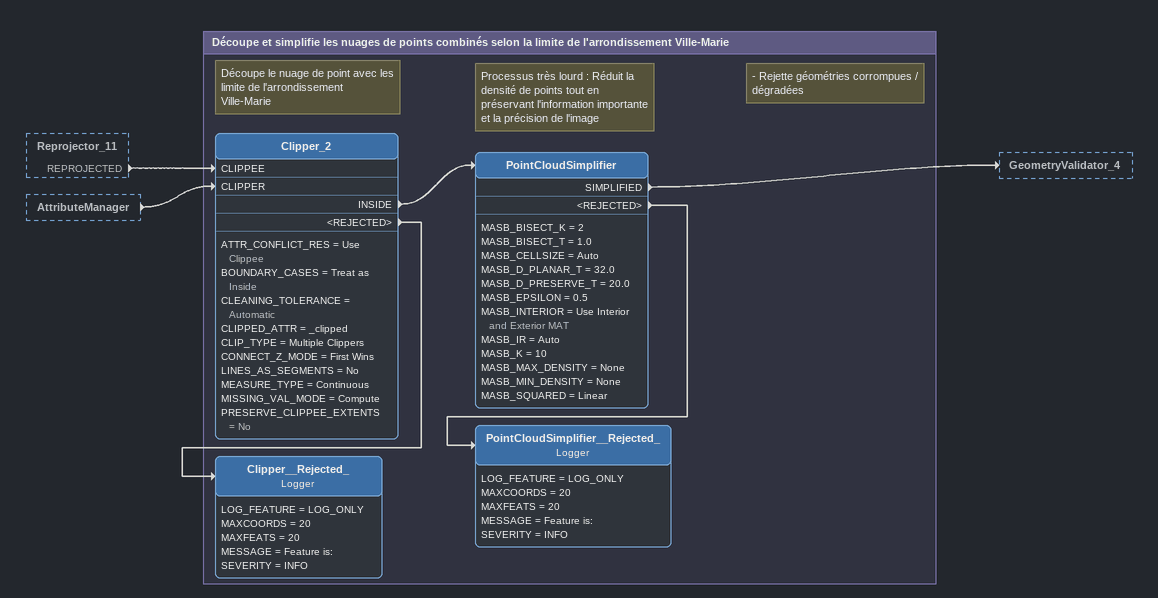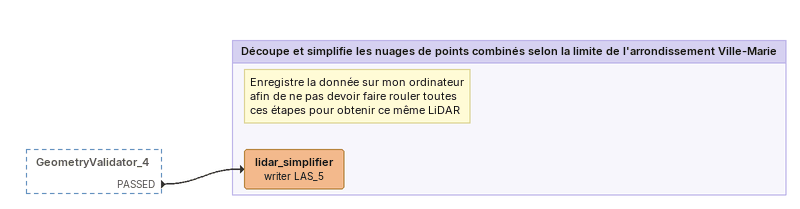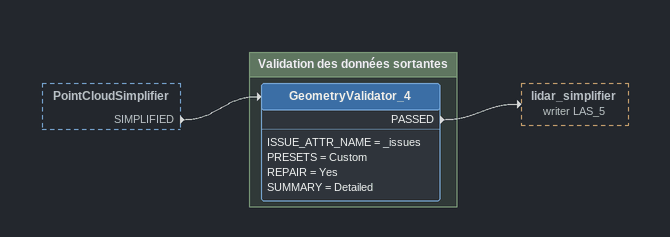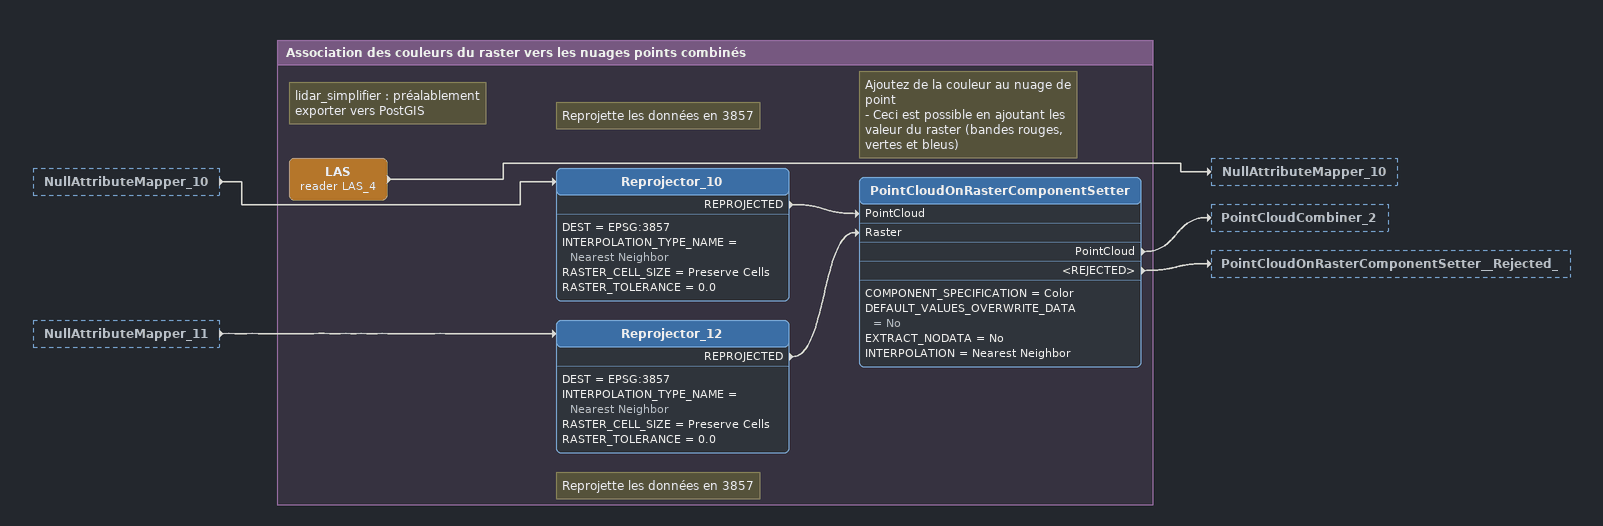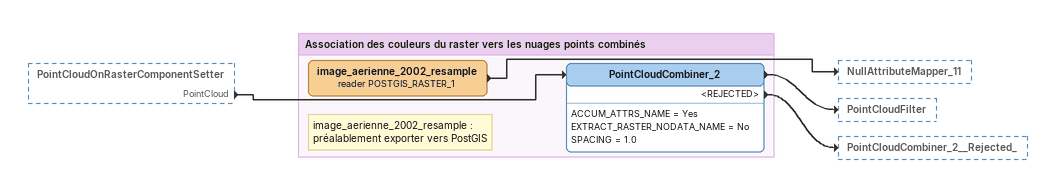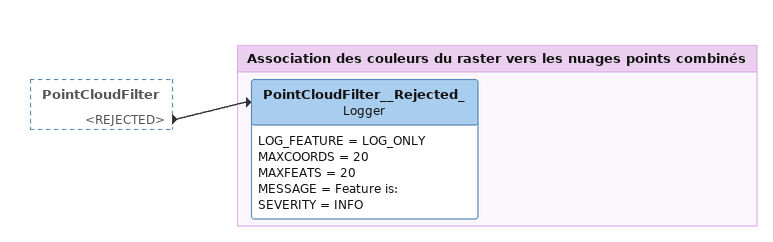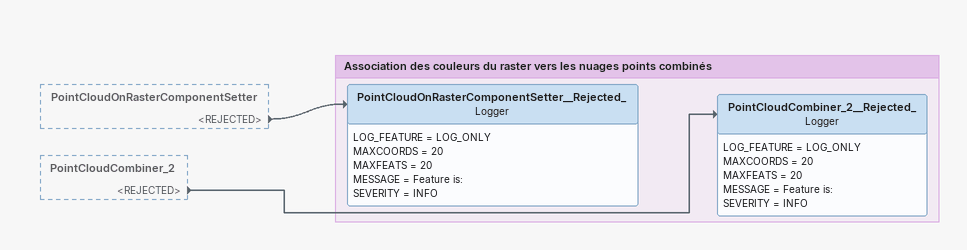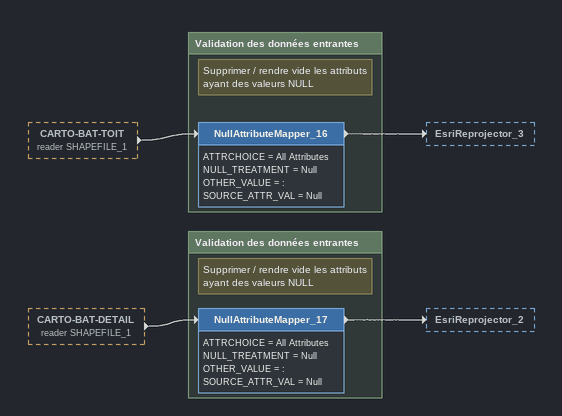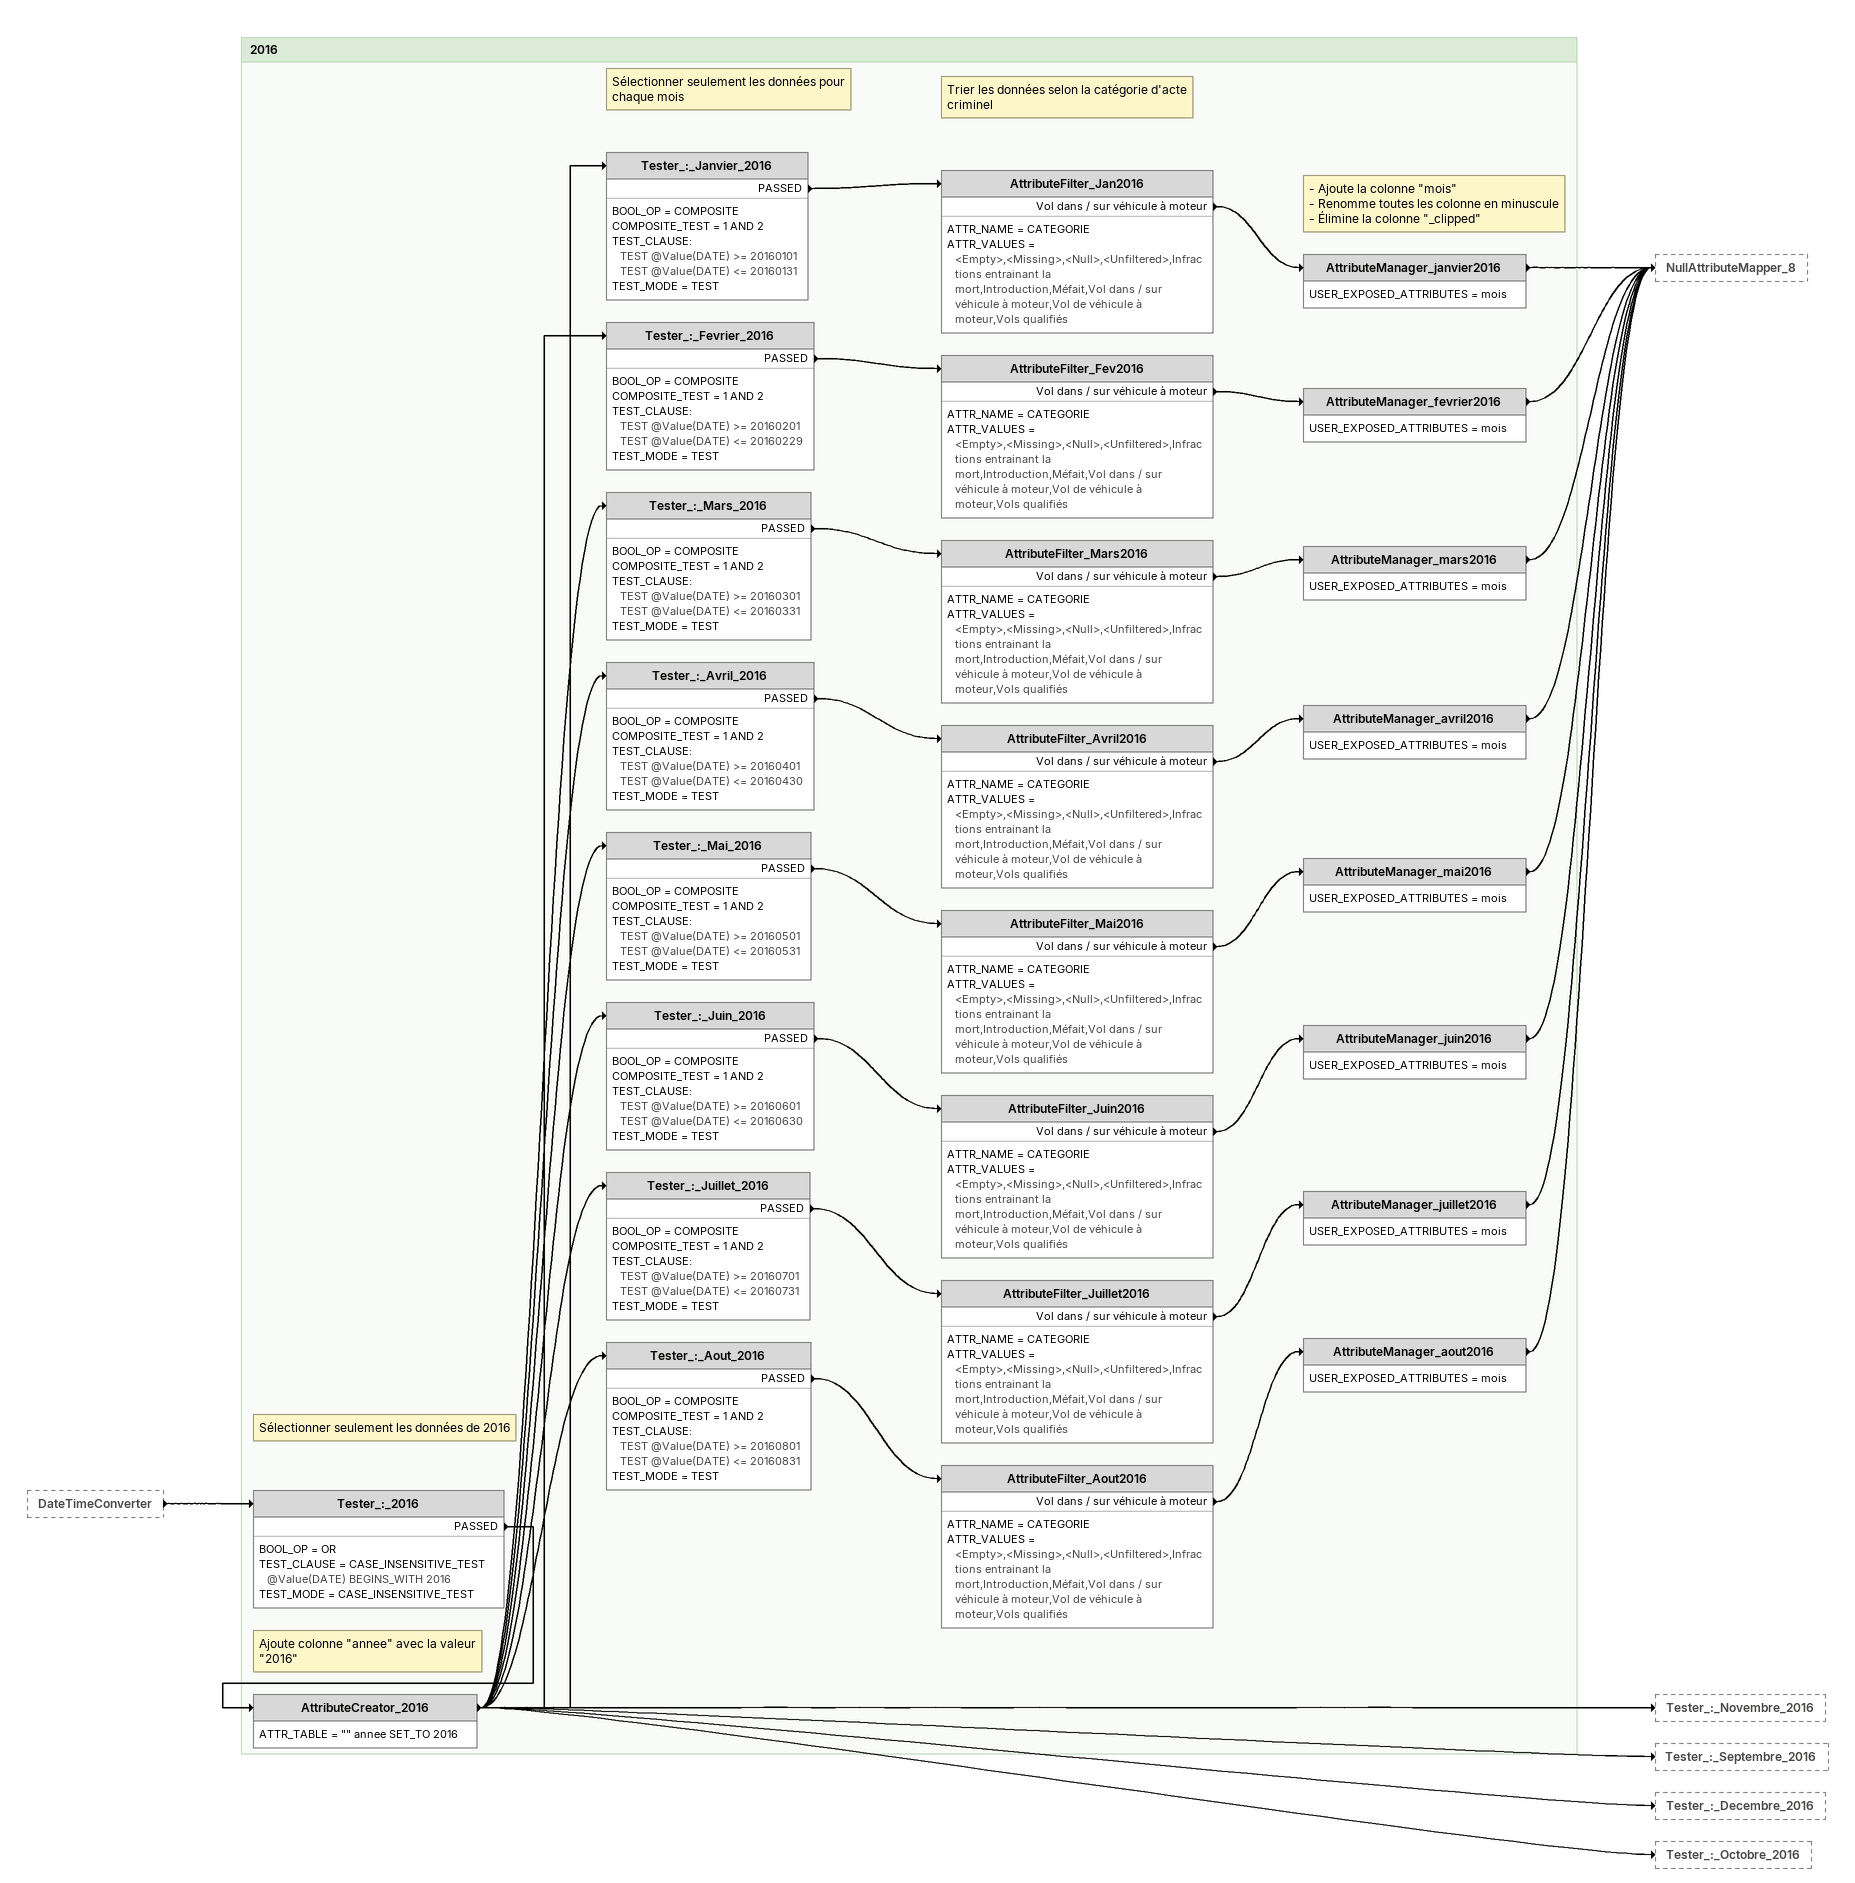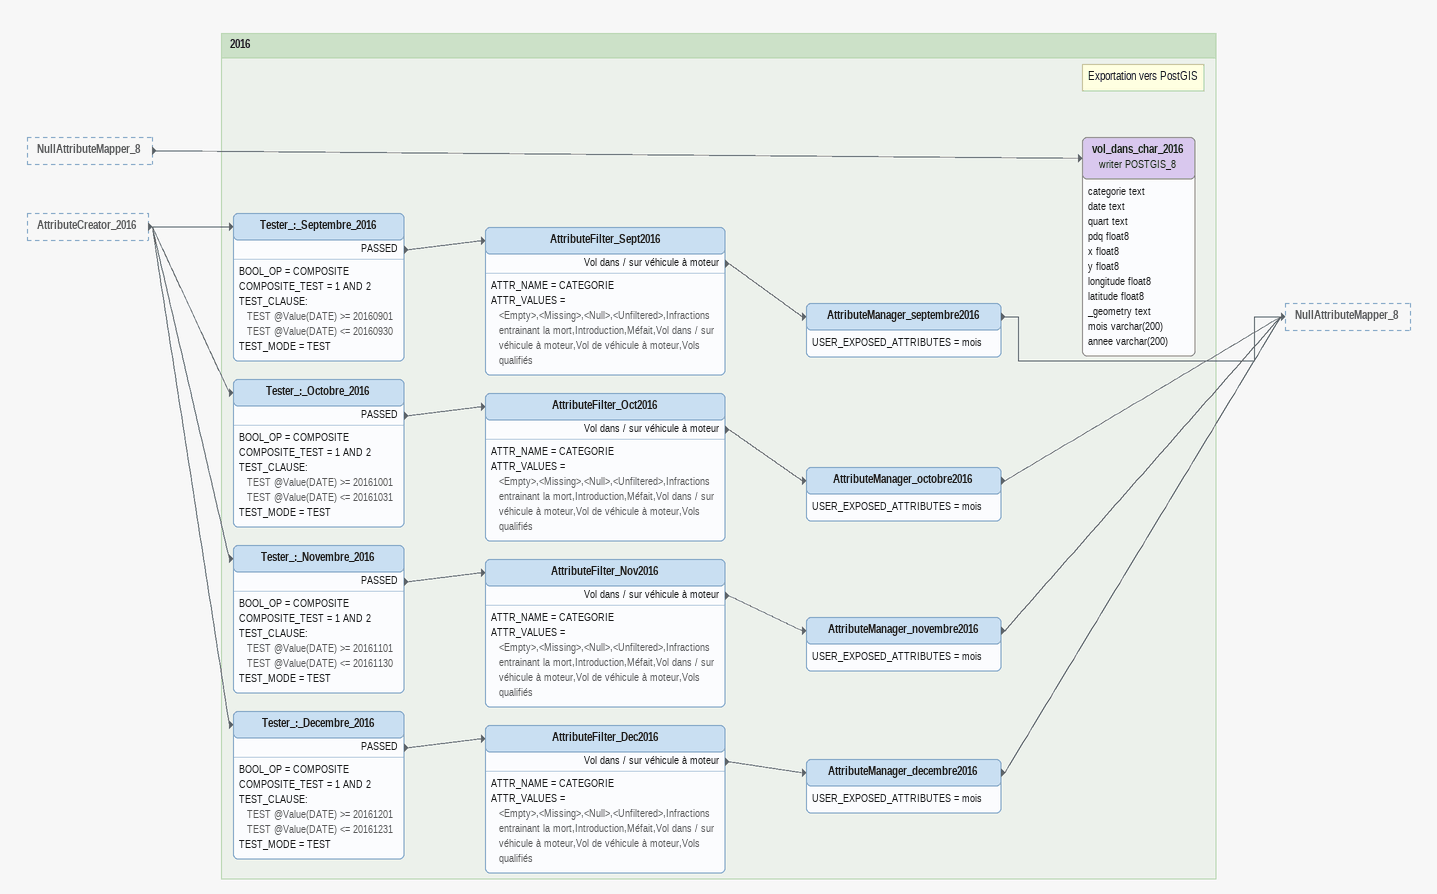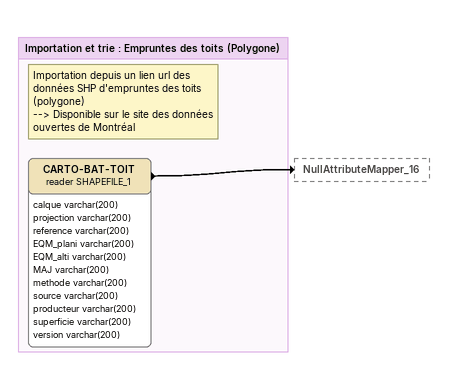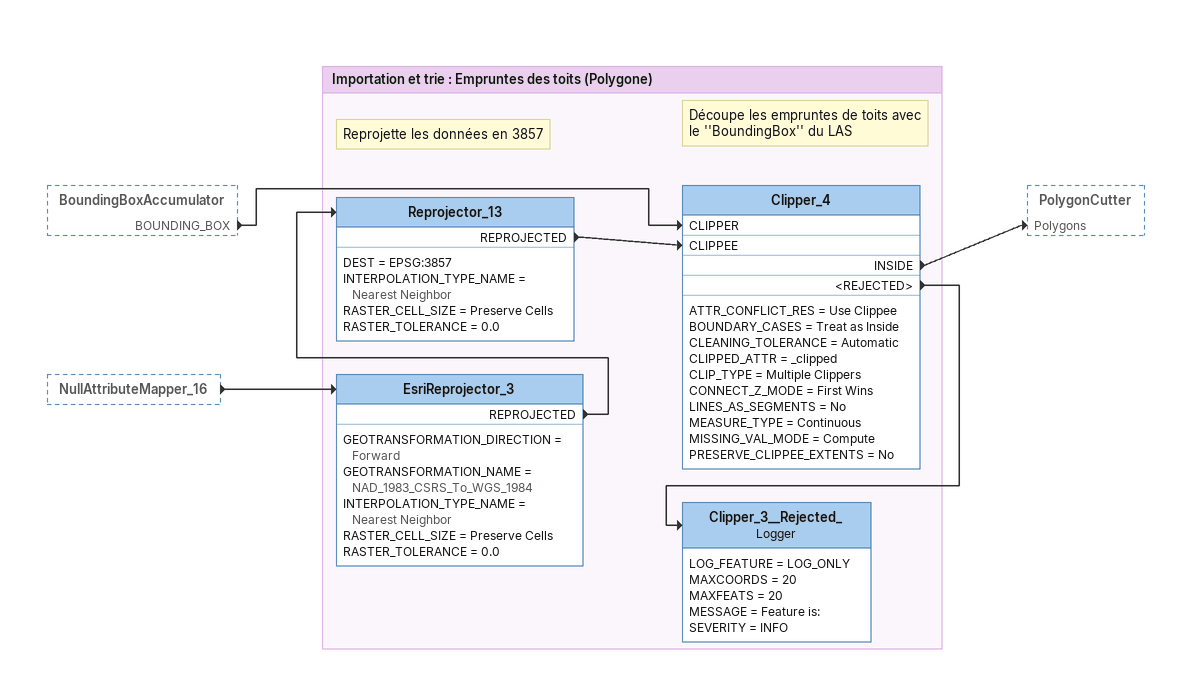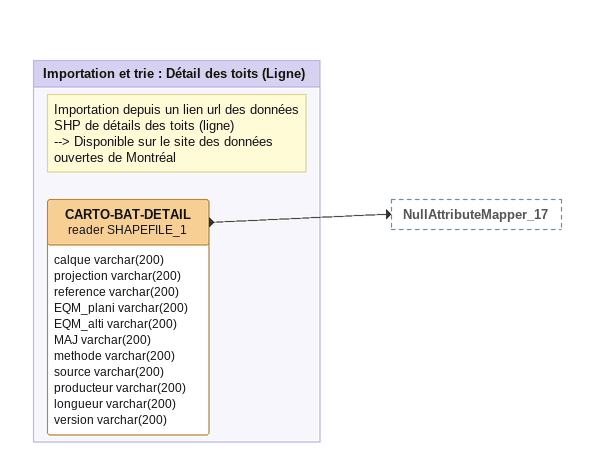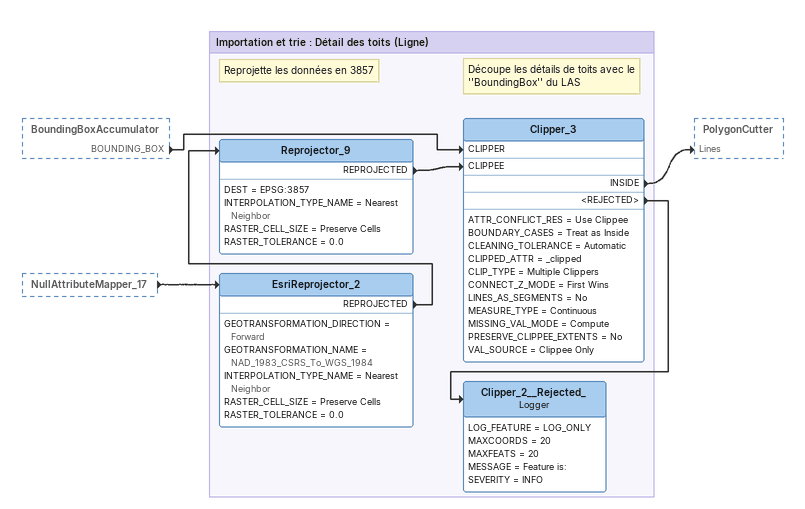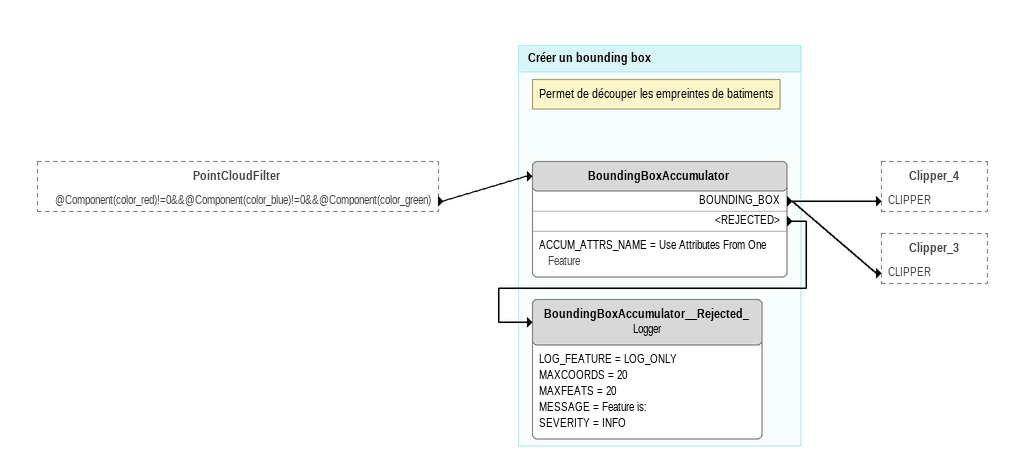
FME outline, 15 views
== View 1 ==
Reprojector_11 [outside]
    REPROJECTED -> Clipper_2 [CLIPPEE]
AttributeManager [outside]
    -> Clipper_2 [CLIPPER]

Bookmark: Découpe et simplifie les nuages de points combinés selon la limite de l'arrondissement Ville-Marie
Note: Découpe le nuage de point avec les limite de l'arrondissement Ville-Marie
Clipper_2
    ATTR_CONFLICT_RES = Use Clippee
    BOUNDARY_CASES = Treat as Inside
    CLEANING_TOLERANCE = Automatic
    CLIPPED_ATTR = _clipped
    CLIP_TYPE = Multiple Clippers
    CONNECT_Z_MODE = First Wins
    LINES_AS_SEGMENTS = No
    MEASURE_TYPE = Continuous
    MISSING_VAL_MODE = Compute
    PRESERVE_CLIPPEE_EXTENTS = No
    INSIDE -> PointCloudSimplifier
    <REJECTED> -> Clipper__Rejected_
Note: Processus très lourd : Réduit la densité de points tout en préservant l'information importante et la précision de l'image
Note: - Rejette géométries corrompues / dégradées
PointCloudSimplifier
    MASB_BISECT_K = 2
    MASB_BISECT_T = 1.0
    MASB_CELLSIZE = Auto
    MASB_D_PLANAR_T = 32.0
    MASB_D_PRESERVE_T = 20.0
    MASB_EPSILON = 0.5
    MASB_INTERIOR = Use Interior and Exterior MAT
    MASB_IR = Auto
    MASB_K = 10
    MASB_MAX_DENSITY = None
    MASB_MIN_DENSITY = None
    MASB_SQUARED = Linear
    SIMPLIFIED -> GeometryValidator_4
    <REJECTED> -> PointCloudSimplifier__Rejected_
PointCloudSimplifier__Rejected_: Logger
    LOG_FEATURE = LOG_ONLY
    MAXCOORDS = 20
    MAXFEATS = 20
    MESSAGE = Feature is:
    SEVERITY = INFO
Clipper__Rejected_: Logger
    LOG_FEATURE = LOG_ONLY
    MAXCOORDS = 20
    MAXFEATS = 20
    MESSAGE = Feature is:
    SEVERITY = INFO

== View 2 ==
GeometryValidator_4 [outside]
    PASSED -> lidar_simplifier (writer LAS_5)

Bookmark: Découpe et simplifie les nuages de points combinés selon la limite de l'arrondissement Ville-Marie
Note: Enregistre la donnée sur mon ordinateur afin de ne pas devoir faire rouler toutes ces étapes pour obtenir ce même LiDAR
lidar_simplifier (writer LAS_5)

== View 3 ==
PointCloudSimplifier [outside]
    SIMPLIFIED -> GeometryValidator_4

Bookmark: Validation des données sortantes
GeometryValidator_4
    ISSUE_ATTR_NAME = _issues
    PRESETS = Custom
    REPAIR = Yes
    SUMMARY = Detailed
    PASSED -> lidar_simplifier (writer LAS_5)

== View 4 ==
NullAttributeMapper_10 [outside]
    -> Reprojector_10
NullAttributeMapper_11 [outside]
    -> Reprojector_12

Bookmark: Association des couleurs du raster vers les nuages points combinés
Note: lidar_simplifier : préalablement exporter vers PostGIS
LAS (reader LAS_4)
    -> NullAttributeMapper_10
Note: Reprojette les données en 3857
Reprojector_10
    DEST = EPSG:3857
    INTERPOLATION_TYPE_NAME = Nearest Neighbor
    RASTER_CELL_SIZE = Preserve Cells
    RASTER_TOLERANCE = 0.0
    REPROJECTED -> PointCloudOnRasterComponentSetter [PointCloud]
Note: Reprojette les données en 3857
Reprojector_12
    DEST = EPSG:3857
    INTERPOLATION_TYPE_NAME = Nearest Neighbor
    RASTER_CELL_SIZE = Preserve Cells
    RASTER_TOLERANCE = 0.0
    REPROJECTED -> PointCloudOnRasterComponentSetter [Raster]
Note: Ajoutez de la couleur au nuage de point / - Ceci est possible en ajoutant les valeur du raster (bandes rouges, vertes et bleus)
PointCloudOnRasterComponentSetter
    COMPONENT_SPECIFICATION = Color
    DEFAULT_VALUES_OVERWRITE_DATA = No
    EXTRACT_NODATA = No
    INTERPOLATION = Nearest Neighbor
    PointCloud -> PointCloudCombiner_2
    <REJECTED> -> PointCloudOnRasterComponentSetter__Rejected_

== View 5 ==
PointCloudOnRasterComponentSetter [outside]
    PointCloud -> PointCloudCombiner_2

Bookmark: Association des couleurs du raster vers les nuages points combinés
Note: image_aerienne_2002_resample : préalablement exporter vers PostGIS
image_aerienne_2002_resample (reader POSTGIS_RASTER_1)
    -> NullAttributeMapper_11
PointCloudCombiner_2
    ACCUM_ATTRS_NAME = Yes
    EXTRACT_RASTER_NODATA_NAME = No
    SPACING = 1.0
    -> PointCloudFilter
    <REJECTED> -> PointCloudCombiner_2__Rejected_

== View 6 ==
PointCloudFilter [outside]
    <REJECTED> -> PointCloudFilter__Rejected_

Bookmark: Association des couleurs du raster vers les nuages points combinés
PointCloudFilter__Rejected_: Logger
    LOG_FEATURE = LOG_ONLY
    MAXCOORDS = 20
    MAXFEATS = 20
    MESSAGE = Feature is:
    SEVERITY = INFO

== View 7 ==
PointCloudOnRasterComponentSetter [outside]
    <REJECTED> -> PointCloudOnRasterComponentSetter__Rejected_
PointCloudCombiner_2 [outside]
    <REJECTED> -> PointCloudCombiner_2__Rejected_

Bookmark: Association des couleurs du raster vers les nuages points combinés
PointCloudCombiner_2__Rejected_: Logger
    LOG_FEATURE = LOG_ONLY
    MAXCOORDS = 20
    MAXFEATS = 20
    MESSAGE = Feature is:
    SEVERITY = INFO
PointCloudOnRasterComponentSetter__Rejected_: Logger
    LOG_FEATURE = LOG_ONLY
    MAXCOORDS = 20
    MAXFEATS = 20
    MESSAGE = Feature is:
    SEVERITY = INFO

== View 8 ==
CARTO-BAT-TOIT (reader SHAPEFILE_1) [outside]
    -> NullAttributeMapper_16
CARTO-BAT-DETAIL (reader SHAPEFILE_1) [outside]
    -> NullAttributeMapper_17

Bookmark: Validation des données entrantes
Note: Supprimer / rendre vide les attributs ayant des valeurs NULL
NullAttributeMapper_16
    ATTRCHOICE = All Attributes
    NULL_TREATMENT = Null
    OTHER_VALUE = :
    SOURCE_ATTR_VAL = Null
    -> EsriReprojector_3

Bookmark: Validation des données entrantes
Note: Supprimer / rendre vide les attributs ayant des valeurs NULL
NullAttributeMapper_17
    ATTRCHOICE = All Attributes
    NULL_TREATMENT = Null
    OTHER_VALUE = :
    SOURCE_ATTR_VAL = Null
    -> EsriReprojector_2

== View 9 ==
DateTimeConverter [outside]
    -> Tester_:_2016

Bookmark: 2016
Note: Sélectionner seulement les données de 2016
Tester_:_2016
    BOOL_OP = OR
    TEST_CLAUSE = CASE_INSENSITIVE_TEST @Value(DATE) BEGINS_WITH 2016
    TEST_MODE = CASE_INSENSITIVE_TEST
    PASSED -> AttributeCreator_2016
Note: Ajoute colonne "annee" avec la valeur "2016"
AttributeCreator_2016
    ATTR_TABLE = "" annee SET_TO 2016
    -> Tester_:_Avril_2016
    -> Tester_:_Novembre_2016
    -> Tester_:_Mars_2016
    -> Tester_:_Juin_2016
    -> Tester_:_Janvier_2016
    -> Tester_:_Juillet_2016
    -> Tester_:_Septembre_2016
    -> Tester_:_Fevrier_2016
    -> Tester_:_Decembre_2016
    -> Tester_:_Aout_2016
    -> Tester_:_Octobre_2016
    -> Tester_:_Mai_2016
Note: Sélectionner seulement les données pour chaque mois
Tester_:_Janvier_2016
    BOOL_OP = COMPOSITE
    COMPOSITE_TEST = 1 AND 2
    TEST_CLAUSE:
      TEST @Value(DATE) >= 20160101
      TEST @Value(DATE) <= 20160131
    TEST_MODE = TEST
    PASSED -> AttributeFilter_Jan2016
Note: Trier les données selon la catégorie d'acte criminel
AttributeFilter_Jan2016
    ATTR_NAME = CATEGORIE
    ATTR_VALUES = <Empty>,<Missing>,<Null>,<Unfiltered>,Infractions entrainant la mort,Introduction,Méfait,Vol dans / sur véhicule à moteur,Vol de véhicule à moteur,Vols qualifiés
    Vol dans / sur véhicule à moteur -> AttributeManager_janvier2016
Note: - Ajoute la colonne "mois" / - Renomme toutes les colonne en minuscule / - Élimine la colonne "_clipped"
AttributeManager_janvier2016
    USER_EXPOSED_ATTRIBUTES = mois
    -> NullAttributeMapper_8
Tester_:_Fevrier_2016
    BOOL_OP = COMPOSITE
    COMPOSITE_TEST = 1 AND 2
    TEST_CLAUSE:
      TEST @Value(DATE) >= 20160201
      TEST @Value(DATE) <= 20160229
    TEST_MODE = TEST
    PASSED -> AttributeFilter_Fev2016
AttributeFilter_Fev2016
    ATTR_NAME = CATEGORIE
    ATTR_VALUES = <Empty>,<Missing>,<Null>,<Unfiltered>,Infractions entrainant la mort,Introduction,Méfait,Vol dans / sur véhicule à moteur,Vol de véhicule à moteur,Vols qualifiés
    Vol dans / sur véhicule à moteur -> AttributeManager_fevrier2016
AttributeManager_fevrier2016
    USER_EXPOSED_ATTRIBUTES = mois
    -> NullAttributeMapper_8
Tester_:_Mars_2016
    BOOL_OP = COMPOSITE
    COMPOSITE_TEST = 1 AND 2
    TEST_CLAUSE:
      TEST @Value(DATE) >= 20160301
      TEST @Value(DATE) <= 20160331
    TEST_MODE = TEST
    PASSED -> AttributeFilter_Mars2016
AttributeFilter_Mars2016
    ATTR_NAME = CATEGORIE
    ATTR_VALUES = <Empty>,<Missing>,<Null>,<Unfiltered>,Infractions entrainant la mort,Introduction,Méfait,Vol dans / sur véhicule à moteur,Vol de véhicule à moteur,Vols qualifiés
    Vol dans / sur véhicule à moteur -> AttributeManager_mars2016
AttributeManager_mars2016
    USER_EXPOSED_ATTRIBUTES = mois
    -> NullAttributeMapper_8
Tester_:_Avril_2016
    BOOL_OP = COMPOSITE
    COMPOSITE_TEST = 1 AND 2
    TEST_CLAUSE:
      TEST @Value(DATE) >= 20160401
      TEST @Value(DATE) <= 20160430
    TEST_MODE = TEST
    PASSED -> AttributeFilter_Avril2016
AttributeFilter_Avril2016
    ATTR_NAME = CATEGORIE
    ATTR_VALUES = <Empty>,<Missing>,<Null>,<Unfiltered>,Infractions entrainant la mort,Introduction,Méfait,Vol dans / sur véhicule à moteur,Vol de véhicule à moteur,Vols qualifiés
    Vol dans / sur véhicule à moteur -> AttributeManager_avril2016
AttributeManager_avril2016
    USER_EXPOSED_ATTRIBUTES = mois
    -> NullAttributeMapper_8
Tester_:_Mai_2016
    BOOL_OP = COMPOSITE
    COMPOSITE_TEST = 1 AND 2
    TEST_CLAUSE:
      TEST @Value(DATE) >= 20160501
      TEST @Value(DATE) <= 20160531
    TEST_MODE = TEST
    PASSED -> AttributeFilter_Mai2016
AttributeFilter_Mai2016
    ATTR_NAME = CATEGORIE
    ATTR_VALUES = <Empty>,<Missing>,<Null>,<Unfiltered>,Infractions entrainant la mort,Introduction,Méfait,Vol dans / sur véhicule à moteur,Vol de véhicule à moteur,Vols qualifiés
    Vol dans / sur véhicule à moteur -> AttributeManager_mai2016
AttributeManager_mai2016
    USER_EXPOSED_ATTRIBUTES = mois
    -> NullAttributeMapper_8
Tester_:_Juin_2016
    BOOL_OP = COMPOSITE
    COMPOSITE_TEST = 1 AND 2
    TEST_CLAUSE:
      TEST @Value(DATE) >= 20160601
      TEST @Value(DATE) <= 20160630
    TEST_MODE = TEST
    PASSED -> AttributeFilter_Juin2016
AttributeFilter_Juin2016
    ATTR_NAME = CATEGORIE
    ATTR_VALUES = <Empty>,<Missing>,<Null>,<Unfiltered>,Infractions entrainant la mort,Introduction,Méfait,Vol dans / sur véhicule à moteur,Vol de véhicule à moteur,Vols qualifiés
    Vol dans / sur véhicule à moteur -> AttributeManager_juin2016
AttributeManager_juin2016
    USER_EXPOSED_ATTRIBUTES = mois
    -> NullAttributeMapper_8
Tester_:_Juillet_2016
    BOOL_OP = COMPOSITE
    COMPOSITE_TEST = 1 AND 2
    TEST_CLAUSE:
      TEST @Value(DATE) >= 20160701
      TEST @Value(DATE) <= 20160731
    TEST_MODE = TEST
    PASSED -> AttributeFilter_Juillet2016
AttributeFilter_Juillet2016
    ATTR_NAME = CATEGORIE
    ATTR_VALUES = <Empty>,<Missing>,<Null>,<Unfiltered>,Infractions entrainant la mort,Introduction,Méfait,Vol dans / sur véhicule à moteur,Vol de véhicule à moteur,Vols qualifiés
    Vol dans / sur véhicule à moteur -> AttributeManager_juillet2016
AttributeManager_juillet2016
    USER_EXPOSED_ATTRIBUTES = mois
    -> NullAttributeMapper_8
Tester_:_Aout_2016
    BOOL_OP = COMPOSITE
    COMPOSITE_TEST = 1 AND 2
    TEST_CLAUSE:
      TEST @Value(DATE) >= 20160801
      TEST @Value(DATE) <= 20160831
    TEST_MODE = TEST
    PASSED -> AttributeFilter_Aout2016
AttributeFilter_Aout2016
    ATTR_NAME = CATEGORIE
    ATTR_VALUES = <Empty>,<Missing>,<Null>,<Unfiltered>,Infractions entrainant la mort,Introduction,Méfait,Vol dans / sur véhicule à moteur,Vol de véhicule à moteur,Vols qualifiés
    Vol dans / sur véhicule à moteur -> AttributeManager_aout2016
AttributeManager_aout2016
    USER_EXPOSED_ATTRIBUTES = mois
    -> NullAttributeMapper_8

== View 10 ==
NullAttributeMapper_8 [outside]
    -> vol_dans_char_2016 (writer POSTGIS_8)
AttributeCreator_2016 [outside]
    -> Tester_:_Novembre_2016
    -> Tester_:_Septembre_2016
    -> Tester_:_Decembre_2016
    -> Tester_:_Octobre_2016

Bookmark: 2016
Tester_:_Septembre_2016
    BOOL_OP = COMPOSITE
    COMPOSITE_TEST = 1 AND 2
    TEST_CLAUSE:
      TEST @Value(DATE) >= 20160901
      TEST @Value(DATE) <= 20160930
    TEST_MODE = TEST
    PASSED -> AttributeFilter_Sept2016
AttributeFilter_Sept2016
    ATTR_NAME = CATEGORIE
    ATTR_VALUES = <Empty>,<Missing>,<Null>,<Unfiltered>,Infractions entrainant la mort,Introduction,Méfait,Vol dans / sur véhicule à moteur,Vol de véhicule à moteur,Vols qualifiés
    Vol dans / sur véhicule à moteur -> AttributeManager_septembre2016
AttributeManager_septembre2016
    USER_EXPOSED_ATTRIBUTES = mois
    -> NullAttributeMapper_8
Tester_:_Octobre_2016
    BOOL_OP = COMPOSITE
    COMPOSITE_TEST = 1 AND 2
    TEST_CLAUSE:
      TEST @Value(DATE) >= 20161001
      TEST @Value(DATE) <= 20161031
    TEST_MODE = TEST
    PASSED -> AttributeFilter_Oct2016
AttributeFilter_Oct2016
    ATTR_NAME = CATEGORIE
    ATTR_VALUES = <Empty>,<Missing>,<Null>,<Unfiltered>,Infractions entrainant la mort,Introduction,Méfait,Vol dans / sur véhicule à moteur,Vol de véhicule à moteur,Vols qualifiés
    Vol dans / sur véhicule à moteur -> AttributeManager_octobre2016
AttributeManager_octobre2016
    USER_EXPOSED_ATTRIBUTES = mois
    -> NullAttributeMapper_8
Tester_:_Novembre_2016
    BOOL_OP = COMPOSITE
    COMPOSITE_TEST = 1 AND 2
    TEST_CLAUSE:
      TEST @Value(DATE) >= 20161101
      TEST @Value(DATE) <= 20161130
    TEST_MODE = TEST
    PASSED -> AttributeFilter_Nov2016
AttributeFilter_Nov2016
    ATTR_NAME = CATEGORIE
    ATTR_VALUES = <Empty>,<Missing>,<Null>,<Unfiltered>,Infractions entrainant la mort,Introduction,Méfait,Vol dans / sur véhicule à moteur,Vol de véhicule à moteur,Vols qualifiés
    Vol dans / sur véhicule à moteur -> AttributeManager_novembre2016
AttributeManager_novembre2016
    USER_EXPOSED_ATTRIBUTES = mois
    -> NullAttributeMapper_8
Tester_:_Decembre_2016
    BOOL_OP = COMPOSITE
    COMPOSITE_TEST = 1 AND 2
    TEST_CLAUSE:
      TEST @Value(DATE) >= 20161201
      TEST @Value(DATE) <= 20161231
    TEST_MODE = TEST
    PASSED -> AttributeFilter_Dec2016
AttributeFilter_Dec2016
    ATTR_NAME = CATEGORIE
    ATTR_VALUES = <Empty>,<Missing>,<Null>,<Unfiltered>,Infractions entrainant la mort,Introduction,Méfait,Vol dans / sur véhicule à moteur,Vol de véhicule à moteur,Vols qualifiés
    Vol dans / sur véhicule à moteur -> AttributeManager_decembre2016
AttributeManager_decembre2016
    USER_EXPOSED_ATTRIBUTES = mois
    -> NullAttributeMapper_8
Note: Exportation vers PostGIS
vol_dans_char_2016 (writer POSTGIS_8)
    attributes: categorie text, date text, quart text, pdq float8, x float8, y float8, longitude float8, latitude float8, _geometry text, mois varchar(200), annee varchar(200)

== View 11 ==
Bookmark: Importation et trie : Empruntes des toits (Polygone)
Note: Importation depuis un lien url des données SHP d'empruntes des toits (polygone) / --> Disponible sur le site des données ouvertes de Montréal
CARTO-BAT-TOIT (reader SHAPEFILE_1)
    attributes: calque varchar(200), projection varchar(200), reference varchar(200), EQM_plani varchar(200), EQM_alti varchar(200), MAJ varchar(200), methode varchar(200), source varchar(200), producteur varchar(200), superficie varchar(200), version varchar(200)
    -> NullAttributeMapper_16

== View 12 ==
BoundingBoxAccumulator [outside]
    BOUNDING_BOX -> Clipper_4 [CLIPPER]
NullAttributeMapper_16 [outside]
    -> EsriReprojector_3

Bookmark: Importation et trie : Empruntes des toits (Polygone)
EsriReprojector_3
    GEOTRANSFORMATION_DIRECTION = Forward
    GEOTRANSFORMATION_NAME = NAD_1983_CSRS_To_WGS_1984
    INTERPOLATION_TYPE_NAME = Nearest Neighbor
    RASTER_CELL_SIZE = Preserve Cells
    RASTER_TOLERANCE = 0.0
    REPROJECTED -> Reprojector_13
Note: Reprojette les données en 3857
Reprojector_13
    DEST = EPSG:3857
    INTERPOLATION_TYPE_NAME = Nearest Neighbor
    RASTER_CELL_SIZE = Preserve Cells
    RASTER_TOLERANCE = 0.0
    REPROJECTED -> Clipper_4 [CLIPPEE]
Note: Découpe les empruntes de toits avec le ''BoundingBox'' du LAS
Clipper_4
    ATTR_CONFLICT_RES = Use Clippee
    BOUNDARY_CASES = Treat as Inside
    CLEANING_TOLERANCE = Automatic
    CLIPPED_ATTR = _clipped
    CLIP_TYPE = Multiple Clippers
    CONNECT_Z_MODE = First Wins
    LINES_AS_SEGMENTS = No
    MEASURE_TYPE = Continuous
    MISSING_VAL_MODE = Compute
    PRESERVE_CLIPPEE_EXTENTS = No
    INSIDE -> PolygonCutter [Polygons]
    <REJECTED> -> Clipper_3__Rejected_
Clipper_3__Rejected_: Logger
    LOG_FEATURE = LOG_ONLY
    MAXCOORDS = 20
    MAXFEATS = 20
    MESSAGE = Feature is:
    SEVERITY = INFO

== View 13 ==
Bookmark: Importation et trie : Détail des toits (Ligne)
Note: Importation depuis un lien url des données SHP de détails des toits (ligne) / --> Disponible sur le site des données ouvertes de Montréal
CARTO-BAT-DETAIL (reader SHAPEFILE_1)
    attributes: calque varchar(200), projection varchar(200), reference varchar(200), EQM_plani varchar(200), EQM_alti varchar(200), MAJ varchar(200), methode varchar(200), source varchar(200), producteur varchar(200), longueur varchar(200), version varchar(200)
    -> NullAttributeMapper_17

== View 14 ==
BoundingBoxAccumulator [outside]
    BOUNDING_BOX -> Clipper_3 [CLIPPER]
NullAttributeMapper_17 [outside]
    -> EsriReprojector_2

Bookmark: Importation et trie : Détail des toits (Ligne)
EsriReprojector_2
    GEOTRANSFORMATION_DIRECTION = Forward
    GEOTRANSFORMATION_NAME = NAD_1983_CSRS_To_WGS_1984
    INTERPOLATION_TYPE_NAME = Nearest Neighbor
    RASTER_CELL_SIZE = Preserve Cells
    RASTER_TOLERANCE = 0.0
    REPROJECTED -> Reprojector_9
Note: Reprojette les données en 3857
Reprojector_9
    DEST = EPSG:3857
    INTERPOLATION_TYPE_NAME = Nearest Neighbor
    RASTER_CELL_SIZE = Preserve Cells
    RASTER_TOLERANCE = 0.0
    REPROJECTED -> Clipper_3 [CLIPPEE]
Note: Découpe les détails de toits avec le ''BoundingBox'' du LAS
Clipper_3
    ATTR_CONFLICT_RES = Use Clippee
    BOUNDARY_CASES = Treat as Inside
    CLEANING_TOLERANCE = Automatic
    CLIPPED_ATTR = _clipped
    CLIP_TYPE = Multiple Clippers
    CONNECT_Z_MODE = First Wins
    LINES_AS_SEGMENTS = No
    MEASURE_TYPE = Continuous
    MISSING_VAL_MODE = Compute
    PRESERVE_CLIPPEE_EXTENTS = No
    VAL_SOURCE = Clippee Only
    INSIDE -> PolygonCutter [Lines]
    <REJECTED> -> Clipper_2__Rejected_
Clipper_2__Rejected_: Logger
    LOG_FEATURE = LOG_ONLY
    MAXCOORDS = 20
    MAXFEATS = 20
    MESSAGE = Feature is:
    SEVERITY = INFO

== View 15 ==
PointCloudFilter [outside]
    @Component(color_red)!=0&&@Component(color_blue)!=0&&@Component(color_green) -> BoundingBoxAccumulator

Bookmark: Créer un bounding box
Note: Permet de découper les empreintes de batiments
BoundingBoxAccumulator
    ACCUM_ATTRS_NAME = Use Attributes From One Feature
    BOUNDING_BOX -> Clipper_4 [CLIPPER]
    BOUNDING_BOX -> Clipper_3 [CLIPPER]
    <REJECTED> -> BoundingBoxAccumulator__Rejected_
BoundingBoxAccumulator__Rejected_: Logger
    LOG_FEATURE = LOG_ONLY
    MAXCOORDS = 20
    MAXFEATS = 20
    MESSAGE = Feature is:
    SEVERITY = INFO
